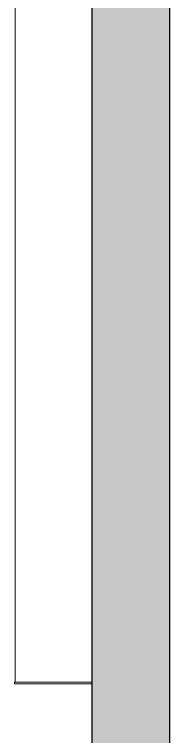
# Model space of a CAD drawing. Header units: inches. Extents: x -769 to 72, y -832 to 325.
# Drawn here: x -613.2 to -589.2, y -288.8 to -177.1 of the extents above; entities that cross this region are included whole.
import ezdxf

# ---------------------------------------------------------------- set-up
doc = ezdxf.new("R2010")
doc.units = ezdxf.units.IN
doc.header["$LTSCALE"] = 4.8
doc.header["$MEASUREMENT"] = 0
doc.layers.add('None', color=7, linetype='Continuous', lineweight=35)

msp = doc.modelspace()

# ---------------------------------------------------------------- hatches: boundary and pattern name
at = {"layer": 'None', "linetype": 'Continuous', "lineweight": 0}
msp.add_hatch(color=253, dxfattribs=at).paths.add_polyline_path([(-589.17, -728.44), (-601.17, -728.44), (-601.17, 113.1), (-589.17, 113.1)])

# ---------------------------------------------------------------- linework, layer by layer
at = {"layer": 'None', "color": 7, "linetype": 'Continuous', "lineweight": 18}
for p, q in [((-613.05, -280.44), (-613.05, -63.94)), ((-601.17, -280.44), (-613.17, -280.44)), ((-613.17, -280.69), (-613.17, -280.44)), ((-613.17, -280.69), (-601.19, -280.69))]:
    msp.add_line(p, q, dxfattribs=at)
at = {"layer": 'None', "color": 7, "linetype": 'Continuous', "lineweight": 25}
msp.add_lwpolyline([(-589.17, -728.44), (-601.17, -728.44), (-601.17, 113.1), (-589.17, 113.1)], close=True, dxfattribs=at)

doc.saveas('drawing.dxf')
